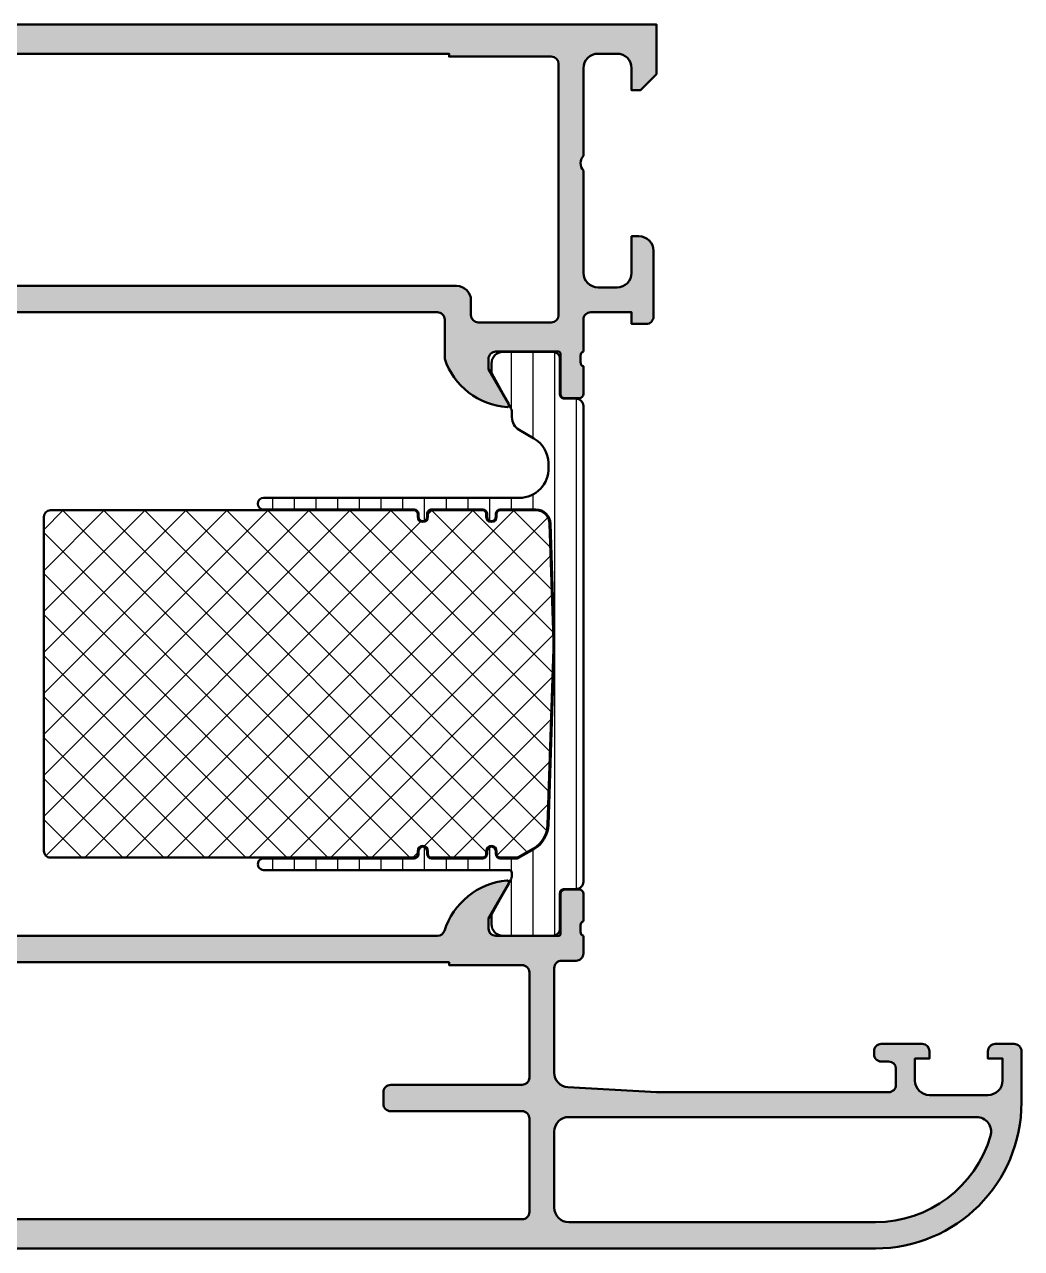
# Model space of a CAD drawing. Extents: x 0 to 133, y 0 to 84.
# Drawn here: x 64.7 to 133, y 0 to 83.8 of the extents above; entities that cross this region are included whole.
import ezdxf

# ---------------------------------------------------------------- set-up
doc = ezdxf.new("R2010")
doc.units = 0
for name, color, linetype, lineweight in [('0S-Alu contour', 7, 'Continuous', 50), ('0S-Alu hatch', 252, 'Continuous', 25), ('0S-Plastic contour', 254, 'Continuous', 50), ('0S-Plastic hatch', 253, 'Continuous', 25), ('0S-PT contour', 91, 'Continuous', 50), ('0S-PT hatch', 103, 'Continuous', 25)]:
    doc.layers.add(name, color=color, linetype=linetype, lineweight=lineweight)

# ---------------------------------------------------------------- blocks, each defined once
blk = doc.blocks.new('398650__D4003C40_AEB7_4455_A941_C6123CB00F98_')
at = {"layer": '0S-Alu hatch'}
h = blk.add_hatch(color=256, dxfattribs=at)
edge = h.paths.add_edge_path()
edge.add_line((5.1e-15, 83.8), (6.2e-14, 80.3999984741213))
edge.add_line((6.2e-14, 80.3999984741213), (1.099975585937675, 79.30000000000003))
edge.add_line((1.099975585937675, 79.30000000000003), (1.699981689453357, 79.30000000000003))
edge.add_line((1.699981689453357, 79.30000000000003), (1.699981689453243, 80.80000381469732))
edge.add_ellipse((2.700020083351727, 80.79996542079878), major_axis=(-1.0000383946355, 0), ratio=1, start_angle=270.00219972388834, end_angle=359.99780027593476, ccw=False)
edge.add_line((2.699981689453187, 81.80000381469726), (4.000000000000204, 81.80000381469726))
edge.add_ellipse((3.999954428526824, 80.79995824322407), major_axis=(-1.000045572511512, 0), ratio=1, start_angle=180.0026109341762, end_angle=269.99738906589505, ccw=False)
edge.add_line((5.000000000000005, 80.80000381469873), (5.000000000000119, 74.8))
edge.add_ellipse((4.474877689036763, 74.29999999999998), major_axis=(-0.7250885749144681, 0), ratio=1, start_angle=136.4038464693296, end_angle=223.5961535306705, ccw=False)
edge.add_line((5.000000000000119, 73.79999999999998), (5.000000000000005, 64.30000000000005))
edge.add_ellipse((3.999972998484542, 64.30002700151547), major_axis=(-1.000027001879994, 0), ratio=1, start_angle=90.00154703109422, end_angle=179.9984529689852, ccw=False)
edge.add_line((3.999999999999834, 63.3), (2.6999816894533, 63.3))
edge.add_ellipse((2.700001512601065, 64.30001982314776), major_axis=(-1.000019823344241, 0), ratio=1, start_angle=0.0011357599706229848, end_angle=89.99886423981098, ccw=False)
edge.add_line((1.6999816894533, 64.30000000000382), (1.699981689453243, 69.29999999999998))
edge.add_line((1.699981689453243, 69.29999999999998), (1.199981689453243, 69.29999999999998))
edge.add_arc((1.200016055021512, 68.29996563443156), 1.000034366158914, 90.00196893435806, 179.9980310656152)
edge.add_line((0.1999816894530737, 68.3000000000003), (0.1999816894531301, 61.39996551583617))
edge.add_ellipse((0.1211452429100785, 61.13244492384305), major_axis=(-0.2788950563274368, 0), ratio=1, start_angle=178.8354106259032, end_angle=253.5801235805062, ccw=False)
edge.add_line((0.3999826894531309, 61.12677651584468), (0.3999826894531304, 60.67318251584469))
edge.add_ellipse((0.1211145938099547, 60.66752185636763), major_axis=(-0.2789255417371571, 0), ratio=1, start_angle=106.42459455535561, end_angle=181.1628700728853, ccw=False)
edge.add_line((0.1999816894531277, 60.39997851584469), (0.1999816894531301, 58.51996751583616))
edge.add_arc((0.4999816894531273, 58.51996751583616), 0.2999999999999971, 180, 270)
edge.add_line((0.4999816894531273, 58.21996751583616), (1.479956008495923, 58.21996751583617))
edge.add_arc((1.479956008495928, 58.51996751583616), 0.2999999999999936, 269.999999999999, 360)
edge.add_line((1.779956008495922, 58.51996751583616), (1.779956008495906, 61.27996551583616))
edge.add_ellipse((1.900237939381916, 61.27968572939455), major_axis=(-0.1202822562896115, 0), ratio=1, start_angle=270.3217552923952, end_angle=359.86672517443674, ccw=False)
edge.add_line((1.899562475159995, 61.39996608908059), (6.199974060058769, 61.39999084472679))
edge.add_ellipse((6.19998949715205, 60.90000628199761), major_axis=(-0.4999845629674861, 0), ratio=1, start_angle=179.9991052558096, end_angle=270.00176901520285, ccw=False)
edge.add_line((6.699974060058571, 60.89999847412263), (6.699974060058712, 60.1999938964842))
edge.add_line((6.699974060058712, 60.1999938964842), (5.311729431152633, 57.79547576904322))
edge.add_arc((5.435575379939105, 57.73756724130198), 0.136715824307135, 154.9399071396926, 284.9282666313289)
edge.add_arc((5.082349791735738, 62.46586819594616), 4.875900108610273, 274.569384502985, 341.2678313541292)
edge.add_ellipse((10.19996787116752, 60.89999703365565), major_axis=(-0.4999938111092652, 0), ratio=1, start_angle=269.99929079655783, end_angle=359.99983493439635, ccw=False)
edge.add_line((10.19997406005848, 61.39999084472662), (10.99997406006037, 61.39999084472662))
edge.add_arc((10.99997406006037, 61.89999084472662), 0.5, 270, 360)
edge.add_line((11.49997406006037, 61.89999084472662), (11.49997406006037, 63.59999542236328))
edge.add_ellipse((11.99997406006037, 63.59999542236328), major_axis=(-0.4999999999999965, 0), ratio=1, start_angle=269.9999999999996, end_angle=360, ccw=False)
edge.add_line((11.99997406006037, 64.09999542236326), (92.9999755493137, 64.09999542236334))
edge.add_ellipse((92.99997554931373, 63.59999542236334), major_axis=(-0.4999999999999929, 0), ratio=1, start_angle=180, end_angle=270.00000000000324, ccw=False)
edge.add_line((93.49997554931372, 63.59999542236333), (93.49997554931372, 60.8999984741216))
edge.add_arc((98.12707820757538, 62.47457053127343), 4.887673902098572, 198.7930956538675, 265.8043505018738)
edge.add_arc((97.76126167060382, 57.73879050912452), 0.1390384168074621, 273.3902478632481, 384.0601169720247)
edge.add_line((97.8882201782205, 57.79547576904342), (96.49997554931461, 60.19999389648443))
edge.add_line((96.49997554931461, 60.19999389648443), (96.49997554931451, 60.89999847412086))
edge.add_ellipse((96.99996011222125, 60.90000628199715), major_axis=(-0.4999845629677113, 0), ratio=1, start_angle=-90.00176901518182, end_angle=0.000894744190475194, ccw=False)
edge.add_line((96.99997554931436, 61.39999084472655), (101.2998333707656, 61.39996609226834))
edge.add_ellipse((101.299155684108, 61.27928998198026), major_axis=(-0.120678013131916, 0), ratio=1, start_angle=180.1332748255578, end_angle=269.6782447076241, ccw=False)
edge.add_line((101.4198333707656, 61.27957068898489), (101.4198333707656, 58.51957268898487))
edge.add_arc((101.7198333707656, 58.51957268898488), 0.2999999999999829, 180, 270.0000000000027)
edge.add_line((101.7198333707656, 58.2195726889849), (102.6998076898084, 58.21957268898489))
edge.add_arc((102.6998076898084, 58.51957268898488), 0.2999999999999971, 270.0000000000027, 360)
edge.add_line((102.9998076898084, 58.51957268898488), (102.9998076898084, 60.3995836889934))
edge.add_ellipse((103.0786747854516, 60.66712702951638), major_axis=(-0.2789255417371992, 0), ratio=1, start_angle=-1.1628700728805939, end_angle=73.5754054446374, ccw=False)
edge.add_line((102.7998066898084, 60.67278768899341), (102.7998066898084, 61.12638168899341))
edge.add_ellipse((103.0786441363515, 61.13205009699179), major_axis=(-0.2788950563274237, 0), ratio=1, start_angle=-73.5801235805115, end_angle=1.1645893740987958, ccw=False)
edge.add_line((102.9998076898084, 61.3995706889849), (102.9999680343561, 63.59999514771072))
edge.add_ellipse((103.4999680343559, 63.59999514771047), major_axis=(-0.4999999999997869, 0), ratio=1, start_angle=269.9999999999984, end_angle=360, ccw=False)
edge.add_line((103.4999680343559, 64.09999514771026), (106.2999557081156, 64.09999514771083))
edge.add_line((106.2999557081156, 64.09999514771083), (106.2999557081155, 63.29999972534743))
edge.add_line((106.2999557081155, 63.29999972534743), (107.2999557081154, 63.30000735474174))
edge.add_arc((107.2999864487359, 63.79997661371056), 0.4999692599138797, 269.9964771677912, 360.0026485613531)
edge.add_line((107.7999557081156, 63.79999972534759), (107.8000167432719, 68.29999972534695))
edge.add_arc((106.7999292727025, 68.29991225477805), 1.000087474394541, 0.0050112559646679, 89.99498874392712)
edge.add_line((106.8000167432713, 69.29999972534738), (106.3000167432718, 69.29999972534715))
edge.add_line((106.3000167432718, 69.29999972534715), (106.3000167432719, 66.79999972534738))
edge.add_ellipse((105.2999293457993, 66.80008712281013), major_axis=(-1.000087401291507, 0), ratio=1, start_angle=90.00501389830248, end_angle=179.9949929319336, ccw=False)
edge.add_line((105.3000168624813, 65.79999972534785), (103.9999680343556, 65.79999972534713))
edge.add_ellipse((104.0000268320843, 66.80005852307539), major_axis=(-1.000058799456728, 0), ratio=1, start_angle=0.0033686637580103707, end_angle=89.99663133637353, ccw=False)
edge.add_line((102.999968034356, 66.79999972534436), (102.9999680343561, 73.79999972534715))
edge.add_ellipse((103.5248073746745, 74.29999972534715), major_axis=(-0.7248836686985655, 0), ratio=1, start_angle=-43.61157673630902, end_angle=43.611576736309075, ccw=False)
edge.add_line((102.9999680343561, 74.79999972534715), (102.9999680343561, 80.80043483925358))
edge.add_ellipse((104.0000228430449, 80.80038766034905), major_axis=(-1.000054809801693, 0), ratio=1, start_angle=270.0031401344176, end_angle=359.997296995918, ccw=False)
edge.add_line((103.9999680343565, 81.80044246864882), (105.3000168624806, 81.80044246864816))
edge.add_ellipse((105.2999304168652, 80.80035614156392), major_axis=(-1.000086330820304, 0), ratio=1, start_angle=180.0053828449331, end_angle=269.99504745863044, ccw=False)
edge.add_line((106.300016743272, 80.80045009804164), (106.3000167432718, 79.29999257279023))
edge.add_line((106.3000167432718, 79.29999257279023), (106.8999923292094, 79.29999257279))
edge.add_line((106.8999923292094, 79.29999257279), (107.9999679199197, 80.39996792030846))
edge.add_line((107.9999679199197, 80.39996792030846), (107.99996791992, 83.8))
edge.add_line((107.99996791992, 83.8), (0, 83.8))
edge = h.paths.add_edge_path()
edge.add_ellipse((7.199993356236573, 81.09998757027724), major_axis=(-0.5000078521477183, 0), ratio=1, start_angle=270.0008997686535, end_angle=359.99910023153274, ccw=False)
edge.add_line((7.199985504150509, 81.59999542236326), (14.19998550415048, 81.59999542236326))
edge.add_line((14.19998550415048, 81.59999542236326), (14.19998550415047, 81.79999542236361))
edge.add_line((14.19998550415047, 81.79999542236361), (93.79998623046677, 81.79999542236357))
edge.add_line((93.79998623046677, 81.79999542236357), (93.79998623046683, 81.59999542236302))
edge.add_line((93.79998623046683, 81.59999542236302), (100.7999862304669, 81.59999542236308))
edge.add_ellipse((100.7999783783807, 81.09998757027707), major_axis=(-0.5000078521476686, 0), ratio=1, start_angle=180.0008997684673, end_angle=269.99910023133594, ccw=False)
edge.add_line((101.2999862304667, 81.09999542236328), (101.2999862304667, 63.89999084473138))
edge.add_ellipse((100.7999815766378, 63.89999549855549), major_axis=(-0.5000046538505819, 0), ratio=1, start_angle=90.00053328454487, end_angle=179.9994667160038, ccw=False)
edge.add_line((100.7999862304667, 63.39999084472656), (95.79997554931364, 63.39999084472656))
edge.add_ellipse((95.79997554931364, 63.89999084472655), major_axis=(-0.5, 0), ratio=1, start_angle=0, end_angle=90, ccw=False)
edge.add_line((95.29997554931364, 63.89999084472655), (95.29997554931361, 64.89999542236332))
edge.add_arc((94.29997554931359, 64.89999542236332), 1.000000000000024, 0, 89.9999999999992)
edge.add_line((94.29997554931361, 65.89999542236335), (10.69997406006038, 65.89999542236329))
edge.add_arc((10.69997406006037, 64.89999542236328), 1.000000000000014, 89.9999999999992, 180)
edge.add_line((9.699974060060361, 64.89999542236329), (9.69997406006036, 63.89999084472671))
edge.add_ellipse((9.19997406006037, 63.89999084472671), major_axis=(-0.4999999999999894, 0), ratio=1, start_angle=89.99999999999898, end_angle=180, ccw=False)
edge.add_line((9.199974060060361, 63.39999084472673), (7.199985504150282, 63.39999084472684))
edge.add_ellipse((7.199990157979078, 63.89999549855547), major_axis=(-0.5000046538502835, 0), ratio=1, start_angle=0.0005332839962761682, end_angle=89.9994667154665, ccw=False)
edge.add_line((6.699985504150452, 63.89999084472655), (6.699985504150509, 81.09999542236164))
at = {"layer": '0S-Alu contour', "color": 7}
for points in [[(106.300016743272, 80.80045009804164), (106.3000167432718, 79.29999257279023), (106.8999923292094, 79.29999257279), (107.9999679199197, 80.39996792030846), (107.99996791992, 83.8), (5.1e-15, 83.8)], [(7.199985504150509, 81.59999542236326), (14.19998550415048, 81.59999542236326), (14.19998550415047, 81.79999542236361), (93.79998623046677, 81.79999542236357), (93.79998623046683, 81.59999542236302), (100.7999862304669, 81.59999542236308)], [(103.9999680343565, 81.80044246864882), (105.3000168624806, 81.80044246864816)], [(101.2999862304667, 81.09999542236328), (101.2999862304667, 63.89999084473138)], [(102.9999680343561, 74.79999972534715), (102.9999680343561, 80.80043483925358)], [(102.999968034356, 66.79999972534436), (102.9999680343561, 73.79999972534715)], [(106.8000167432713, 69.29999972534738), (106.3000167432718, 69.29999972534715), (106.3000167432719, 66.79999972534738)], [(107.7999557081156, 63.79999972534759), (107.8000167432719, 68.29999972534695)], [(94.29997554931361, 65.89999542236335), (10.69997406006039, 65.89999542236329)], [(105.3000168624813, 65.79999972534785), (103.9999680343556, 65.79999972534713)], [(95.29997554931364, 63.89999084472655), (95.29997554931361, 64.89999542236332)], [(11.99997406006037, 64.09999542236326), (92.9999755493137, 64.09999542236334)], [(103.4999680343559, 64.09999514771026), (106.2999557081156, 64.09999514771083), (106.2999557081155, 63.29999972534743), (107.2999557081154, 63.30000735474174)], [(93.49997554931372, 63.59999542236333), (93.49997554931372, 60.8999984741216)], [(100.7999862304667, 63.39999084472656), (95.79997554931364, 63.39999084472656)], [(102.9998076898084, 61.3995706889849), (102.9999680343561, 63.59999514771072)], [(96.99997554931436, 61.39999084472655), (101.2998333707656, 61.39996609226834)], [(101.4198333707656, 61.27957068898489), (101.4198333707656, 58.51957268898487)], [(97.8882201782205, 57.79547576904342), (96.49997554931461, 60.19999389648443), (96.49997554931451, 60.89999847412086)], [(102.7998066898084, 60.67278768899341), (102.7998066898084, 61.12638168899341)], [(102.9998076898084, 58.51957268898488), (102.9998076898084, 60.3995836889934)], [(101.7198333707656, 58.2195726889849), (102.6998076898084, 58.21957268898489)]]:
    blk.add_lwpolyline(points, dxfattribs=at)
at = {"layer": '0S-Alu contour', "color": 7, "extrusion": (0, 0, -1)}
for centre, radius, start, end in [((-100.7999783783807, 81.09998757027707), 0.5000078521476686, 90.00089976866407, 179.9991002315327), ((-104.0000228430449, 80.80038766034905), 1.000054809801693, 0.0027030040819815, 89.9968598655824), ((-105.2999304168652, 80.80035614156392), 1.000086330820304, 90.00495254136955, 179.9946171550669), ((-103.5248073746745, 74.29999972534715), 0.7248836686985655, 316.3884232636909, 43.61157673630913), ((-104.0000268320843, 66.80005852307539), 1.000058799456728, 270.0033686636265, 359.996631336242), ((-105.2999293457993, 66.80008712281013), 1.000087401291507, 180.0050070680665, 269.9949861016975), ((-92.99997554931373, 63.59999542236334), 0.4999999999999929, 89.99999999999675, 180), ((-95.79997554931364, 63.89999084472655), 0.5, 270, 0), ((-100.7999815766378, 63.89999549855549), 0.5000046538505819, 180.0005332839962, 269.9994667154551), ((-103.4999680343559, 63.59999514771047), 0.4999999999997869, 0, 90.0000000000016), ((-96.99996011222125, 60.90000628199715), 0.4999845629677113, 359.9991052558095, 90.0017690151818), ((-101.299155684108, 61.27928998198026), 0.120678013131916, 90.32175529237591, 179.8667251744422), ((-103.0786441363515, 61.13205009699179), 0.2788950563274237, 358.8354106259012, 73.58012358051164), ((-103.0786747854516, 60.66712702951638), 0.2789255417371992, 286.4245945553626, 1.162870072880582)]:
    blk.add_arc(centre, radius, start, end, dxfattribs=at)
at = {"layer": '0S-Alu contour', "color": 7}
for centre, radius, start, end in [((106.7999292727025, 68.29991225477805), 1.000087474394541, 0.0050112559646679, 89.99498874392712), ((94.29997554931359, 64.89999542236332), 1.000000000000024, 0, 89.9999999999992), ((107.2999864487359, 63.79997661371056), 0.4999692599138797, 269.9964771677912, 0.0026485613531484), ((98.12707820757538, 62.47457053127343), 4.887673902098572, 198.7930956538675, 265.8043505018738), ((101.7198333707656, 58.51957268898488), 0.2999999999999829, 180, 270.0000000000027), ((102.6998076898084, 58.51957268898488), 0.2999999999999971, 270.0000000000027, 0), ((97.76126167060382, 57.73879050912452), 0.1390384168074621, 273.3902478632481, 24.06011697202465)]:
    blk.add_arc(centre, radius, start, end, dxfattribs=at)
blk = doc.blocks.new('284257__EA7D9D70_CA17_4DE8_8084_0F103B5DC3F8___A19BCEA7_DAB6_41E1_9A0A_615496E4B19E_')
at = {"layer": '0S-Plastic hatch'}
h = blk.add_hatch(dxfattribs=at)
h.set_pattern_fill('ANSI31', color=256, scale=0.4680000000000001, angle=45, style=0)
h.set_pattern_definition([(90, (0, 0), (-1.4859, 0), [])])
edge = h.paths.add_edge_path()
edge.add_line((102.9999999404007, 57.68997500095348), (102.9999999404007, 25.10994354279358))
edge.add_ellipse((102.4999999404007, 25.10994354279362), major_axis=(-0.5, 0), ratio=1, start_angle=89.99999999998857, end_angle=180, ccw=False)
edge.add_line((102.4999999404006, 24.60994354279363), (101.6896686099369, 24.60994354279364))
edge.add_arc((101.689668609937, 24.30994354279375), 0.2999999999998957, 90.00000000000543, 180.0079246230968)
edge.add_line((101.3896686128066, 24.30990204956436), (101.390000541165, 21.91002842725591))
edge.add_ellipse((100.8900005459475, 21.90995927187362), major_axis=(-0.5000000000000027, 0), ratio=1, start_angle=90.00000000000648, end_angle=180.0079246230509, ccw=False)
edge.add_line((100.8900005459475, 21.40995927187361), (97.49999994040085, 21.40995927187356))
edge.add_ellipse((97.49999994040084, 22.20995927187362), major_axis=(-0.8000000000000611, 0), ratio=1, start_angle=0, end_angle=90.00000000000102, ccw=False)
edge.add_line((96.69999994040079, 22.20995927187361), (96.69999994040079, 22.85995927187387))
edge.add_line((96.69999994040079, 22.85995927187387), (98.0373097939066, 25.27253011110409))
edge.add_arc((97.59999993989292, 25.51493492147368), 0.5000000005077869, 330.9999999999673, 360)
edge.add_line((98.0999999404007, 25.51493492147342), (98.0999999404007, 25.70995927187373))
edge.add_arc((97.8999999404008, 25.70995927187372), 0.1999999999999247, 0, 90.00000000000406)
edge.add_line((97.89999994040078, 25.90995927187365), (81.10047361473316, 25.9099592718736))
edge.add_ellipse((81.10047361473322, 26.3099592718736), major_axis=(-0.3999999999999986, 0), ratio=1, start_angle=-90.00000000000807, end_angle=89.99999999999193, ccw=False)
edge.add_line((81.10047361473327, 26.7099592718736), (91.40047361473323, 26.70995927187367))
edge.add_arc((91.40047361473326, 27.00995927187366), 0.29999999999999, 269.9999999999945, 360)
edge.add_line((91.70047361473326, 27.00995927187369), (91.70047361473324, 27.2099592718737))
edge.add_ellipse((92.00047361473325, 27.20995927187366), major_axis=(-0.3000000000000114, 0), ratio=1, start_angle=180, end_angle=360, ccw=False)
edge.add_line((92.30047361473326, 27.20995927187365), (92.3004736147332, 27.00995927187378))
edge.add_arc((92.60047361473326, 27.00995927187369), 0.300000000000054, 180, 269.999999999981)
edge.add_line((92.60047361473318, 26.70995927187364), (96.10000062496316, 26.70995927187363))
edge.add_arc((96.10000062496319, 27.00995903335347), 0.299999761479846, 269.9999999999973, 360)
edge.add_line((96.40000038644303, 27.00995903335352), (96.40000038644303, 27.20995903335353))
edge.add_ellipse((96.70000038644304, 27.20995903335349), major_axis=(-0.3000000000000114, 0), ratio=1, start_angle=180, end_angle=360, ccw=False)
edge.add_line((97.00000038644303, 27.20995903335348), (97.00000038644296, 27.00995903335361))
edge.add_arc((97.30000014792286, 27.00995903335354), 0.2999997614798814, 180, 269.9999999999838)
edge.add_line((97.30000014792277, 26.70995927187366), (98.46410155560112, 26.70995927187366))
edge.add_arc((98.46410155560105, 26.90995927150504), 0.1999999996313836, 270.0000000000204, 300.0000000000195)
edge.add_line((98.56410155541681, 26.73675419106742), (99.60090403870753, 27.33535225489881))
edge.add_arc((98.60090420413644, 29.06740314906078), 1.999999992277375, 299.9999946553868, 358.2770022894869)
edge.add_line((100.5999999404007, 29.00726824771787), (100.9946193703647, 41.03196163440185))
edge.add_arc((90.99999994039665, 41.35995927187323), 10.00000000000415, 358.1203748410089, 361.879625159001)
edge.add_line((100.9946193703647, 41.68795690934635), (100.7368450190467, 49.62275903562082))
edge.add_arc((99.73738307605021, 49.58995927187364), 1.000000000000097, 1.879625158993783, 89.99999999999756)
edge.add_line((99.73738307605024, 50.58995927187374), (97.2999999404007, 50.58995927187365))
edge.add_arc((97.2999999404007, 50.28995927187368), 0.2999999999999688, 90.00000000000273, 180)
edge.add_line((96.99999994040076, 50.28995927187368), (96.99999994040076, 50.08995927187365))
edge.add_ellipse((96.69999994040074, 50.08995927187363), major_axis=(-0.2999999999999829, 0), ratio=1, start_angle=0, end_angle=180, ccw=False)
edge.add_line((96.39999994040078, 50.08995927187363), (96.39999994040078, 50.28995927187359))
edge.add_arc((96.0999999404008, 50.28995927187364), 0.29999999999999, 0, 89.99999999999459)
edge.add_line((96.09999994040082, 50.58995927187363), (92.60047361473322, 50.58995927187365))
edge.add_arc((92.6004736147332, 50.28995927187366), 0.2999999999999901, 89.99999999999729, 180)
edge.add_line((92.3004736147332, 50.28995927187366), (92.3004736147332, 50.08995927187367))
edge.add_ellipse((92.00047361473322, 50.08995927187365), major_axis=(-0.2999999999999829, 0), ratio=1, start_angle=0, end_angle=180, ccw=False)
edge.add_line((91.70047361473324, 50.08995927187365), (91.70047361473324, 50.28995927187361))
edge.add_arc((91.40047361473324, 50.28995927187366), 0.2999999999999971, 0, 89.99999999999186)
edge.add_line((91.40047361473329, 50.58995927187367), (81.10047361473322, 50.58995927187367))
edge.add_ellipse((81.10047361473318, 50.98995927187366), major_axis=(-0.3999999999999915, 0), ratio=1, start_angle=-89.99999999999591, end_angle=90.00000000000409, ccw=False)
edge.add_line((81.10047361473316, 51.38995927187365), (98.61213852810106, 51.38995927187353))
edge.add_arc((98.61213852810106, 53.38995927187359), 2.000000000000059, 270, 361.8796251589957)
edge.add_line((100.6110624140939, 53.45555879936801), (100.5999999404007, 53.7926502960293))
edge.add_arc((98.60090419641728, 53.73251539445428), 2.000000000000047, 1.722997710510562, 60.00000534461142)
edge.add_line((99.60090403484973, 55.46456629530426), (98.60000002118447, 56.04243836837013))
edge.add_ellipse((99.0999999404007, 56.90846381879501), major_axis=(-0.9999999999999271, 0), ratio=1, start_angle=0, end_angle=60.00000534460918, ccw=False)
edge.add_line((98.09999994040076, 56.90846381879502), (98.0999999404007, 57.28498362237364))
edge.add_arc((97.59999994027879, 57.2849836223738), 0.5000000001219143, 0, 28.99999999998022)
edge.add_line((98.0373097939552, 57.52738843255592), (96.69999994040074, 59.93995927187369))
edge.add_line((96.69999994040074, 59.93995927187369), (96.69999994040074, 60.58995927187367))
edge.add_ellipse((97.49999994040074, 60.58995927187353), major_axis=(-0.7999999999999972, 0), ratio=1, start_angle=269.9999999999949, end_angle=360, ccw=False)
edge.add_line((97.49999994040081, 61.38995927187353), (100.8900005507298, 61.38995927187359))
edge.add_ellipse((100.8900005507299, 60.88995927187358), major_axis=(-0.5000000000000142, 0), ratio=1, start_angle=179.9920752627074, end_angle=270.00000000000165, ccw=False)
edge.add_line((101.3900005459473, 60.88989011549497), (101.3896686128065, 58.49001649478059))
edge.add_arc((101.6896686099369, 58.48997500095342), 0.2999999999999299, 179.9920752627072, 270.0000000000135)
edge.add_line((101.6896686099369, 58.18997500095349), (102.4999999404008, 58.18997500095348))
edge.add_ellipse((102.4999999404007, 57.68997500095352), major_axis=(-0.4999999999999645, 0), ratio=1, start_angle=180, end_angle=269.99999999999676, ccw=False)
at = {"layer": '0S-Plastic contour', "color": 7}
for points in [[(97.49999994040081, 61.38995927187353), (100.8900005507298, 61.38995927187359)], [(98.0373097939552, 57.52738843255592), (96.69999994040074, 59.93995927187369), (96.69999994040074, 60.58995927187367)], [(101.3900005459473, 60.88989011549497), (101.3896686128065, 58.49001649478059)], [(101.6896686099369, 58.18997500095349), (102.4999999404008, 58.18997500095348)], [(98.09999994040076, 56.90846381879502), (98.0999999404007, 57.28498362237364)], [(102.9999999404007, 57.68997500095348), (102.9999999404007, 25.10994354279358)], [(99.60090403484973, 55.46456629530426), (98.60000002118447, 56.04243836837013)], [(100.6110624140939, 53.45555879936801), (100.5999999404007, 53.7926502960293)], [(81.10047361473316, 51.38995927187365), (98.61213852810106, 51.38995927187353)], [(91.40047361473329, 50.58995927187367), (81.10047361473322, 50.58995927187367)], [(91.70047361473324, 50.08995927187365), (91.70047361473324, 50.28995927187361)], [(92.3004736147332, 50.28995927187366), (92.3004736147332, 50.08995927187367)], [(96.09999994040082, 50.58995927187363), (92.60047361473322, 50.58995927187365)], [(96.39999994040078, 50.08995927187363), (96.39999994040078, 50.28995927187359)], [(96.99999994040076, 50.28995927187368), (96.99999994040076, 50.08995927187365)], [(99.73738307605024, 50.58995927187374), (97.2999999404007, 50.58995927187365)], [(100.9946193703647, 41.68795690934635), (100.7368450190467, 49.62275903562082)], [(100.5999999404007, 29.00726824771787), (100.9946193703647, 41.03196163440185)], [(91.70047361473326, 27.00995927187369), (91.70047361473324, 27.2099592718737)], [(92.30047361473326, 27.20995927187365), (92.3004736147332, 27.00995927187378)], [(96.40000038644303, 27.00995903335352), (96.40000038644303, 27.20995903335353)], [(97.00000038644303, 27.20995903335348), (97.00000038644296, 27.00995903335361)], [(98.56410155541681, 26.73675419106742), (99.60090403870753, 27.33535225489881)], [(81.10047361473327, 26.7099592718736), (91.40047361473323, 26.70995927187367)], [(92.60047361473318, 26.70995927187364), (96.10000062496316, 26.70995927187363)], [(97.30000014792277, 26.70995927187366), (98.46410155560112, 26.70995927187366)], [(97.89999994040078, 25.90995927187365), (81.10047361473316, 25.9099592718736)], [(96.69999994040079, 22.20995927187361), (96.69999994040079, 22.85995927187387), (98.0373097939066, 25.27253011110409)], [(98.0999999404007, 25.51493492147342), (98.0999999404007, 25.70995927187373)], [(101.3896686128066, 24.30990204956436), (101.390000541165, 21.91002842725591)], [(102.4999999404006, 24.60994354279363), (101.6896686099369, 24.60994354279364)], [(100.8900005459475, 21.40995927187361), (97.49999994040085, 21.40995927187356)]]:
    blk.add_lwpolyline(points, dxfattribs=at)
at = {"layer": '0S-Plastic contour', "color": 7, "extrusion": (0, 0, -1)}
for centre, radius, start, end in [((-97.49999994040074, 60.58995927187353), 0.7999999999999972, 0, 90.00000000000509), ((-100.8900005507299, 60.88995927187358), 0.5000000000000142, 89.99999999999837, 180.0079247372927), ((-102.4999999404007, 57.68997500095352), 0.4999999999999645, 90.00000000000325, 180), ((-99.0999999404007, 56.90846381879501), 0.9999999999999271, 299.9999946553908, 0), ((-81.10047361473318, 50.98995927187366), 0.3999999999999915, 269.9999999999959, 89.99999999999594), ((-92.00047361473322, 50.08995927187365), 0.2999999999999829, 180, 0), ((-96.69999994040074, 50.08995927187363), 0.2999999999999829, 180, 0), ((-92.00047361473325, 27.20995927187366), 0.3000000000000114, 0, 180), ((-96.70000038644304, 27.20995903335349), 0.3000000000000114, 0, 180), ((-81.10047361473322, 26.3099592718736), 0.3999999999999986, 270.0000000000081, 90.00000000000813), ((-102.4999999404007, 25.10994354279362), 0.5, 180, 270.0000000000114), ((-97.49999994040084, 22.20995927187362), 0.8000000000000611, 269.999999999999, 0), ((-100.8900005459475, 21.90995927187362), 0.5000000000000027, 179.9920753769491, 269.9999999999935)]:
    blk.add_arc(centre, radius, start, end, dxfattribs=at)
at = {"layer": '0S-Plastic contour', "color": 7}
for centre, radius, start, end in [((101.6896686099369, 58.48997500095342), 0.2999999999999299, 179.9920752627072, 270.0000000000135), ((97.59999994027879, 57.2849836223738), 0.5000000001219143, 0, 28.99999999998022), ((98.60090419641728, 53.73251539445428), 2.000000000000047, 1.722997710510562, 60.00000534461142), ((98.61213852810106, 53.38995927187359), 2.000000000000059, 270, 1.879625158995722), ((91.40047361473324, 50.28995927187366), 0.2999999999999971, 0, 89.99999999999186), ((92.6004736147332, 50.28995927187366), 0.2999999999999901, 89.99999999999729, 180), ((96.0999999404008, 50.28995927187364), 0.29999999999999, 0, 89.99999999999459), ((97.2999999404007, 50.28995927187368), 0.2999999999999688, 90.00000000000273, 180), ((99.73738307605021, 49.58995927187364), 1.000000000000097, 1.879625158993783, 89.99999999999756), ((90.99999994039665, 41.35995927187323), 10.00000000000415, 358.1203748410089, 1.879625159000959), ((98.60090420413644, 29.06740314906078), 1.999999992277375, 299.9999946553868, 358.2770022894869), ((91.40047361473326, 27.00995927187366), 0.29999999999999, 269.9999999999945, 0), ((92.60047361473326, 27.00995927187369), 0.300000000000054, 180, 269.999999999981), ((96.10000062496319, 27.00995903335347), 0.299999761479846, 269.9999999999973, 0), ((97.30000014792286, 27.00995903335354), 0.2999997614798814, 180, 269.9999999999838), ((98.46410155560105, 26.90995927150504), 0.1999999996313836, 270.0000000000204, 300.0000000000195), ((97.8999999404008, 25.70995927187372), 0.1999999999999247, 0, 90.00000000000406), ((97.59999993989292, 25.51493492147368), 0.5000000005077869, 330.9999999999673, 0), ((101.689668609937, 24.30994354279375), 0.2999999999998957, 90.00000000000543, 180.0079246230968)]:
    blk.add_arc(centre, radius, start, end, dxfattribs=at)
blk = doc.blocks.new('371750__D9578C43_A034_418E_9616_F5F1C060CD26_')
at = {"layer": '0S-PT hatch'}
h = blk.add_hatch(dxfattribs=at)
h.set_pattern_fill('ANSI37', color=256, scale=0.625, angle=90, style=0)
h.set_pattern_definition([(135, (0, 0), (-1.403165018917055, -1.403165018917055), []), (225, (0, 0), (1.403165018917055, -1.403165018917055), [])])
edge = h.paths.add_edge_path()
edge.add_arc((66.50000042220626, 50.08995927187367), 0.4500000000000029, 90, 180)
edge.add_line((66.05000042220625, 50.08995927187367), (66.05000042220622, 27.2099592718736))
edge.add_arc((66.50000042220621, 27.2099592718736), 0.4500000000000029, 180, 270.0000000000018)
edge.add_line((66.50000042220624, 26.7599592718736), (91.40047361473326, 26.7599592718736))
edge.add_arc((91.40047361473324, 27.0099592718736), 0.25, 270.0000000000033, 360)
edge.add_line((91.65047361473324, 27.00995927187369), (91.65047361473324, 27.2099592718737))
edge.add_ellipse((92.00047361473325, 27.20995927187367), major_axis=(-0.3500000000000085, 0), ratio=1, start_angle=180, end_angle=360, ccw=False)
edge.add_line((92.35047361473325, 27.20995927187364), (92.35047361473318, 27.00995927187376))
edge.add_arc((92.60047361473325, 27.00995927187365), 0.2500000000000533, 180, 270.0000000000033)
edge.add_line((92.60047361473326, 26.7599592718736), (96.10000062496319, 26.7599592718736))
edge.add_arc((96.10000062496319, 27.00995903335345), 0.2499997614798417, 270, 360)
edge.add_line((96.35000038644301, 27.00995903335352), (96.35000038644301, 27.20995903335353))
edge.add_ellipse((96.70000038644304, 27.2099590333535), major_axis=(-0.3500000000000085, 0), ratio=1, start_angle=180, end_angle=360, ccw=False)
edge.add_line((97.05000038644303, 27.20995903335347), (97.05000038644297, 27.00995903335359))
edge.add_arc((97.30000014792286, 27.00995903335348), 0.2499997614798808, 180, 270)
edge.add_line((97.30000014792286, 26.7599592718736), (98.46410155560102, 26.7599592718736))
edge.add_arc((98.46410155326816, 26.90995928021105), 0.1500000083374503, 270.0000008910845, 300.0000008911128)
edge.add_line((98.53910155945727, 26.78005546358941), (99.57590404274671, 27.37865352742006))
edge.add_arc((98.60090420413644, 29.06740314906079), 1.949999992277378, 299.9999946553867, 357.9617520567202)
edge.add_line((100.5496704452551, 28.99804821154516), (100.9446462732149, 41.03360162258922))
edge.add_arc((91.00025442470542, 41.3599592298173), 9.949745651246484, 358.1203270165722, 361.8417027230555)
edge.add_line((100.944860368678, 41.67972655710871), (100.6868719218969, 49.62111904743345))
edge.add_arc((99.73738307605024, 49.58995927187356), 0.9500000000001023, 1.879625158997856, 90.00000000000172)
edge.add_line((99.73738307605021, 50.53995927187367), (97.2999999404007, 50.53995927187369))
edge.add_arc((97.29999994040072, 50.2899592718737), 0.2499999999999858, 90.00000000000325, 180)
edge.add_line((97.04999994040074, 50.2899592718737), (97.04999994040074, 50.08995927187365))
edge.add_ellipse((96.69999994040074, 50.08995927187364), major_axis=(-0.3499999999999801, 0), ratio=1, start_angle=0, end_angle=180, ccw=False)
edge.add_line((96.34999994040079, 50.08995927187364), (96.34999994040079, 50.28995927187361))
edge.add_arc((96.09999994040078, 50.28995927187367), 0.2499999999999929, 0, 89.99999999999675)
edge.add_line((96.0999999404008, 50.53995927187367), (92.6004736147332, 50.53995927187365))
edge.add_arc((92.60047361473318, 50.28995927187367), 0.2499999999999858, 89.99999999999675, 180)
edge.add_line((92.3504736147332, 50.28995927187367), (92.3504736147332, 50.08995927187367))
edge.add_ellipse((92.00047361473322, 50.08995927187366), major_axis=(-0.3499999999999801, 0), ratio=1, start_angle=0, end_angle=180, ccw=False)
edge.add_line((91.65047361473324, 50.08995927187366), (91.65047361473324, 50.28995927187362))
edge.add_arc((91.40047361473326, 50.28995927187366), 0.25, 0, 90.00000000000325)
edge.add_line((91.40047361473324, 50.53995927187367), (66.50000042220626, 50.53995927187367))
at = {"layer": '0S-PT contour', "color": 7}
for points in [[(91.40047361473324, 50.53995927187367), (66.50000042220626, 50.53995927187367)], [(91.65047361473324, 50.08995927187366), (91.65047361473324, 50.28995927187362)], [(92.3504736147332, 50.28995927187367), (92.3504736147332, 50.08995927187367)], [(96.0999999404008, 50.53995927187367), (92.6004736147332, 50.53995927187365)], [(96.34999994040079, 50.08995927187364), (96.34999994040079, 50.28995927187361)], [(97.04999994040074, 50.2899592718737), (97.04999994040074, 50.08995927187365)], [(99.73738307605021, 50.53995927187367), (97.2999999404007, 50.53995927187369)], [(66.05000042220625, 50.08995927187367), (66.05000042220622, 27.2099592718736)], [(100.944860368678, 41.67972655710871), (100.6868719218969, 49.62111904743345)], [(100.5496704452551, 28.99804821154516), (100.9446462732149, 41.03360162258922)], [(91.65047361473324, 27.00995927187369), (91.65047361473324, 27.2099592718737)], [(92.35047361473325, 27.20995927187364), (92.35047361473318, 27.00995927187376)], [(96.35000038644301, 27.00995903335352), (96.35000038644301, 27.20995903335353)], [(97.05000038644303, 27.20995903335347), (97.05000038644297, 27.00995903335359)], [(98.53910155945727, 26.78005546358941), (99.57590404274671, 27.37865352742006)], [(66.50000042220624, 26.7599592718736), (91.40047361473326, 26.7599592718736)], [(92.60047361473326, 26.7599592718736), (96.10000062496319, 26.7599592718736)], [(97.30000014792286, 26.7599592718736), (98.46410155560102, 26.7599592718736)]]:
    blk.add_lwpolyline(points, dxfattribs=at)
for centre, radius, start, end in [((66.50000042220626, 50.08995927187367), 0.4500000000000029, 90, 180), ((91.40047361473326, 50.28995927187366), 0.25, 0, 90.00000000000325), ((92.60047361473318, 50.28995927187367), 0.2499999999999858, 89.99999999999675, 180), ((96.09999994040078, 50.28995927187367), 0.2499999999999929, 0, 89.99999999999675), ((97.29999994040072, 50.2899592718737), 0.2499999999999858, 90.00000000000325, 180), ((99.73738307605024, 49.58995927187356), 0.9500000000001023, 1.879625158997856, 90.00000000000172), ((91.00025442470542, 41.3599592298173), 9.949745651246484, 358.1203270165722, 1.841702723055451), ((98.60090420413644, 29.06740314906079), 1.949999992277378, 299.9999946553867, 357.9617520567202), ((66.50000042220621, 27.2099592718736), 0.4500000000000029, 180, 270.0000000000018), ((91.40047361473324, 27.0099592718736), 0.25, 270.0000000000033, 0), ((92.60047361473325, 27.00995927187365), 0.2500000000000533, 180, 270.0000000000033), ((96.10000062496319, 27.00995903335345), 0.2499997614798417, 270, 0), ((97.30000014792286, 27.00995903335348), 0.2499997614798808, 180, 270), ((98.46410155326816, 26.90995928021105), 0.1500000083374503, 270.0000008910845, 300.0000008911128)]:
    blk.add_arc(centre, radius, start, end, dxfattribs=at)
at = {"layer": '0S-PT contour', "color": 7, "extrusion": (0, 0, -1)}
for centre, radius, start, end in [((-92.00047361473322, 50.08995927187366), 0.3499999999999801, 180, 0), ((-96.69999994040074, 50.08995927187364), 0.3499999999999801, 180, 0), ((-92.00047361473325, 27.20995927187367), 0.3500000000000085, 0, 180), ((-96.70000038644304, 27.2099590333535), 0.3500000000000085, 0, 180)]:
    blk.add_arc(centre, radius, start, end, dxfattribs=at)
blk = doc.blocks.new('375600__EECEAD18_9E8E_40D2_BCD9_3ADB9781F622_')
at = {"layer": '0S-Alu hatch'}
h = blk.add_hatch(color=256, dxfattribs=at)
edge = h.paths.add_edge_path()
edge.add_line((0.7000507234673706, 19.49990081787084), (6.499844314765141, 19.49990081787106))
edge.add_ellipse((6.499847954122122, 18.99990445722796), major_axis=(-0.499996360656351, 0), ratio=1, start_angle=179.9995829580094, end_angle=270.0004170426258, ccw=False)
edge.add_line((6.999844314765226, 18.9999008178718), (6.99984431476534, 11.79990386962905))
edge.add_ellipse((5.999844314765303, 11.79990386962914), major_axis=(-1.000000000000037, 0), ratio=1, start_angle=90.00000000250827, end_angle=180, ccw=False)
edge.add_line((5.999844314809081, 10.7999038696291), (2.699856521840331, 10.79990386948398))
edge.add_ellipse((2.699856521796498, 11.79990386948392), major_axis=(-0.9999999999999342, 0), ratio=1, start_angle=0, end_angle=90.0000000025114, ccw=False)
edge.add_line((1.699856521796561, 11.79990386948392), (1.699856521796704, 13.49990081787061))
edge.add_line((1.699856521796704, 13.49990081787061), (1.099850418280794, 13.49990081787112))
edge.add_line((1.099850418280794, 13.49990081787112), (-0.0002198060367959, 12.39983821958034))
edge.add_line((-0.0002198060367959, 12.39983821958034), (0, 0.4999999999998011))
edge.add_arc((0.4997589686389289, 0.4997589686389005), 0.499759026763062, 179.9723665216412, 270.0276334783317)
edge.add_line((0.4999999999996873, -2.85e-14), (122.9998290597889, 4.1107602726e-06))
edge.add_arc((122.9998290597889, 10.00000411076004), 9.999999999999773, 270, 360)
edge.add_line((132.9998290597887, 10.00000411076004), (132.9998443185779, 13.5000000000002))
edge.add_arc((132.4998479579345, 13.50000363935667), 0.4999963606565535, 359.9995829571354, 450.0004170425959)
edge.add_line((132.4998443185778, 13.99999999999998), (131.1998260080311, 13.99999999999997))
edge.add_arc((131.1998325352366, 13.50000873154964), 0.4999912684929316, 90.00074797571949, 180.0010005793681)
edge.add_line((130.6998412668199, 13.5000000000002), (130.6998412668201, 12.99999999999997))
edge.add_line((130.6998412668201, 12.99999999999997), (131.69984126682, 13.0000000000002))
edge.add_line((131.69984126682, 13.0000000000002), (131.6998412668202, 11.49999923706006))
edge.add_ellipse((130.6998352202484, 11.50000528363208), major_axis=(-1.000006046590078, 0), ratio=1, start_angle=90.00034644094, end_angle=179.9996535603676, ccw=False)
edge.add_line((130.69984126682, 10.49999923706028), (126.6998260080308, 10.49999923706069))
edge.add_ellipse((126.6998275069376, 11.49998547727155), major_axis=(-0.9999862402119877, 0), ratio=1, start_angle=-0.0007883886572130905, end_angle=89.99991411778569, ccw=False)
edge.add_line((125.6998412668202, 11.49999923706029), (125.6998412668201, 12.99999999999997))
edge.add_line((125.6998412668201, 12.99999999999997), (126.6998412668201, 12.99999999999997))
edge.add_line((126.6998412668201, 12.99999999999997), (126.6998412668201, 13.49999999999974))
edge.add_arc((126.1998264106896, 13.49998514386951), 0.5000148563511609, 0.0017023368733013, 89.99829766346576)
edge.add_line((126.1998412668197, 13.99999999999997), (123.3998229562732, 13.99999999999997))
edge.add_arc((123.3998294834791, 13.50000873154951), 0.4999912684930613, 90.00074797575692, 180.0010005793681)
edge.add_line((122.8998382150623, 13.49999999999974), (122.8998382150624, 13.3000030517571))
edge.add_arc((123.3998202298183, 13.29998506651379), 0.4999820150794808, 179.9979389686669, 270.0020610312458)
edge.add_line((123.399838215062, 12.80000305175779), (123.8998382150622, 12.80000305175778))
edge.add_ellipse((123.8998354741946, 12.30000031089002), major_axis=(-0.500002740875278, 0), ratio=1, start_angle=180.0003140784808, end_angle=269.9996859214335, ccw=False)
edge.add_line((124.3998382150623, 12.30000305175778), (124.3998382150624, 11.19999835491191))
edge.add_ellipse((123.8998382150625, 11.19999835491197), major_axis=(-0.4999999999998864, 0), ratio=1, start_angle=89.99999999999352, end_angle=180, ccw=False)
edge.add_line((123.8998382150625, 10.69999835491208), (107.9998290597826, 10.69999835491168))
edge.add_line((107.9998290597826, 10.69999835491168), (101.9427945190192, 11.04611466928665))
edge.add_ellipse((101.9998443185778, 12.04448600319507), major_axis=(-0.9999999999998742, 0), ratio=1, start_angle=0, end_angle=86.72951155916257, ccw=False)
edge.add_line((100.9998443185779, 12.04448600319505), (100.999844318578, 19.19999847412103))
edge.add_ellipse((101.4998443185781, 19.19999847412113), major_axis=(-0.500000000000071, 0), ratio=1, start_angle=269.99999999999187, end_angle=360, ccw=False)
edge.add_line((101.4998443185782, 19.6999984741212), (102.5000468164984, 19.69999847412075))
edge.add_arc((102.5000468164989, 20.1999984741208), 0.5000000000000498, 269.9999999999479, 360.0022381144864)
edge.add_line((103.0000468161174, 20.20001800535371), (102.9999999434521, 21.3999592677056))
edge.add_ellipse((103.0787758204455, 21.66727432529843), major_axis=(-0.2786807829972237, 0), ratio=1, start_angle=-1.1645893740972042, end_angle=73.5801235805107, ccw=False)
edge.add_line((102.8001526029715, 21.67293837829433), (102.8001526029715, 22.12653237829433))
edge.add_ellipse((103.0790206986146, 22.1321930377714), major_axis=(-0.2789255417371438, 0), ratio=1, start_angle=-73.57540544464632, end_angle=1.162870072890314, ccw=False)
edge.add_line((103.0001536029715, 22.39973637829434), (103.0001536029715, 24.27974737830285))
edge.add_arc((102.7001536029715, 24.27974737830285), 0.2999999999999971, 0, 90)
edge.add_line((102.7001536029715, 24.57974737830285), (101.7201792839287, 24.57974737830285))
edge.add_arc((101.7201792839287, 24.27974737830283), 0.3000000000000149, 90, 180)
edge.add_line((101.4201792839287, 24.27974737830283), (101.4201792839287, 21.51974937830284))
edge.add_ellipse((101.2997800745497, 21.51990451280803), major_axis=(-0.1203993093244027, 0), ratio=1, start_angle=95.19421834503407, end_angle=179.9261743699891, ccw=False)
edge.add_line((101.3106800751905, 21.39999961853), (96.9999999418761, 21.39999961853002))
edge.add_ellipse((96.99999994187614, 21.89999961853023), major_axis=(-0.5000000000002096, 0), ratio=1, start_angle=0, end_angle=89.99999999999511, ccw=False)
edge.add_line((96.49999994187593, 21.89999961853021), (96.49999994187593, 22.59999961853035))
edge.add_line((96.49999994187593, 22.59999961853035), (97.8814953994984, 24.99281994155783))
edge.add_arc((97.76188015722764, 25.06187983388196), 0.1381197846483685, 330.0000000000258, 455.622577550828)
edge.add_arc((98.2382231830487, 20.22339075668166), 5.000000000000757, 95.62257755078161, 162.2515836439209)
edge.add_ellipse((92.99999994187485, 21.8999996185292), major_axis=(-0.4999999999991804, 0), ratio=1, start_angle=90.00000000011562, end_angle=162.2515836440493, ccw=False)
edge.add_line((92.99999994187587, 21.39999961853002), (10.19999994187583, 21.3999999418759))
edge.add_ellipse((10.19999994187579, 21.89999994188235), major_axis=(-0.5000000000064518, 0), ratio=1, start_angle=17.748416356072994, end_angle=90.00000000000432, ccw=False)
edge.add_arc((4.961776700702502, 20.22339108003528), 4.999999999992835, 17.74841635606359, 84.37742244920192)
edge.add_arc((5.438119726524276, 25.06188015722747), 0.1381197846484489, 84.37742244920454, 209.9999999999958)
edge.add_line((5.318504484253478, 24.99282026490326), (6.699999941875944, 22.59999994187578))
edge.add_line((6.699999941875944, 22.59999994187578), (6.699999941875972, 21.89999994187608))
edge.add_ellipse((6.199999941875971, 21.89999994187608), major_axis=(-0.5000000000000009, 0), ratio=1, start_angle=90.00000000000011, end_angle=180, ccw=False)
edge.add_line((6.199999941875972, 21.39999994187608), (1.889319808369858, 21.39999994187606))
edge.add_ellipse((1.900219193150134, 21.51990427323655), major_axis=(-0.1203986929646383, 0), ratio=1, start_angle=0.07371199968457631, end_angle=84.80604927741848, ccw=False)
edge.add_line((1.779820599823001, 21.51974937830284), (1.779820599823004, 24.27974737830283))
edge.add_arc((1.479820599822991, 24.27974737830283), 0.3000000000000131, 0, 89.9999999999992)
edge.add_line((1.479820599822995, 24.57974737830285), (0.4998462807802135, 24.57974737830285))
edge.add_arc((0.4998462807802115, 24.27974737830285), 0.2999999999999971, 89.99999999999962, 180)
edge.add_line((0.1998462807802143, 24.27974737830285), (0.199846280780214, 22.39973637829434))
edge.add_ellipse((0.1209791851370443, 22.13219303777139), major_axis=(-0.2789255417371514, 0), ratio=1, start_angle=178.837129927112, end_angle=253.575405444645, ccw=False)
edge.add_line((0.3998472807802128, 22.12653237829433), (0.3998472807802142, 21.67293837829433))
edge.add_ellipse((0.1212240675603029, 21.66727432538491), major_axis=(-0.2786807787421819, 0), ratio=1, start_angle=106.41987641949271, end_angle=181.1645893740982, ccw=False)
edge.add_line((0.1999999433509739, 21.39995927187358), (0.2000507237963234, 19.99988268298963))
edge.add_arc((0.7000507234674243, 19.99990081787081), 0.4999999999999748, 180.0020781043473, 269.9999999999938)
edge = h.paths.add_edge_path()
edge.add_line((8.699844600867578, 11.69999313354475), (8.699844600867664, 18.89999771118138))
edge.add_ellipse((9.199844600867605, 18.89999771118141), major_axis=(-0.4999999999999432, 0), ratio=1, start_angle=270.0000000000098, end_angle=360, ccw=False)
edge.add_line((9.199844600867522, 19.39999771118135), (14.19984612674662, 19.39999771118161))
edge.add_line((14.19984612674662, 19.39999771118161), (14.19984612674662, 19.59999465942354))
edge.add_line((14.19984612674662, 19.59999465942354), (93.79980769748428, 19.59999465942377))
edge.add_line((93.79980769748428, 19.59999465942377), (93.79980769748437, 19.39999771118161))
edge.add_line((93.79980769748437, 19.39999771118161), (98.79980922336286, 19.39999771118164))
edge.add_ellipse((98.79980922336308, 18.89999771118151), major_axis=(-0.5000000000001279, 0), ratio=1, start_angle=180, end_angle=270.0000000000277, ccw=False)
edge.add_line((99.29980922336321, 18.89999771118184), (99.2998092233631, 11.69999313354489))
edge.add_ellipse((98.79980922336317, 11.69999313354482), major_axis=(-0.499999999999929, 0), ratio=1, start_angle=90.00000000001143, end_angle=180, ccw=False)
edge.add_line((98.79980922336327, 11.19999313354489), (89.79980922336324, 11.19999313354509))
edge.add_arc((89.79980922336304, 10.69999313354523), 0.4999999999998579, 89.9999999999772, 180)
edge.add_line((89.29980922336318, 10.69999313354535), (89.29980922336307, 9.899987792968673))
edge.add_arc((89.79980922336301, 9.899987792968673), 0.4999999999999574, 180, 270.0000000000212)
edge.add_line((89.79980922336323, 9.399987792968714), (98.7998092233631, 9.399987792968261))
edge.add_ellipse((98.79980922336323, 8.899987792968389), major_axis=(-0.4999999999998721, 0), ratio=1, start_angle=180, end_angle=270.00000000001467, ccw=False)
edge.add_line((99.2998092233631, 8.89998779296846), (99.29980922336306, 2.500000000000198))
edge.add_ellipse((98.80012914460293, 2.499702966851323), major_axis=(-0.4996801670452724, 0), ratio=1, start_angle=89.96594071989051, end_angle=180.0340592801817, ccw=False)
edge.add_line((98.79983211145466, 2.000022888091223), (2.500091552734062, 2.000022888183337))
edge.add_ellipse((2.499794505988056, 2.499725841437133), major_axis=(-0.4997030415430089, 0), ratio=1, start_angle=-0.03405928016030657, end_angle=90.03405928011568, ccw=False)
edge.add_line((2.000091552734261, 2.500022888183565), (2.000091552734375, 8.499903869556526))
edge.add_ellipse((2.500091552734382, 8.499903869556526), major_axis=(-0.5000000000000071, 0), ratio=1, start_angle=269.9999999999943, end_angle=360, ccw=False)
edge.add_line((2.500091552734431, 8.999903869556533), (8.499844600867789, 8.999903869556533))
edge.add_arc((8.499802639161693, 9.19994583126256), 0.2000419661070659, 270.0120186215166, 360.012018621525)
edge.add_ellipse((8.899844600867738, 9.199987792968727), major_axis=(-0.200000000000017, 0), ratio=1, start_angle=270.00000000000813, end_angle=360, ccw=False)
edge.add_line((8.89984460086771, 9.399987792968744), (18.19984460086758, 9.399987792968687))
edge.add_arc((18.1998446008677, 9.899987792968595), 0.4999999999999077, 269.9999999999861, 360)
edge.add_line((18.69984460086761, 9.899987792968489), (18.69984460086769, 10.69999313354492))
edge.add_arc((18.19984460086785, 10.69999313354506), 0.4999999999998366, 0, 89.9999999999992)
edge.add_line((18.19984460086786, 11.19999313354489), (9.199844600867124, 11.19999313354489))
edge.add_ellipse((9.19984460086733, 11.69999313354464), major_axis=(-0.4999999999997513, 0), ratio=1, start_angle=0, end_angle=89.99999999997641, ccw=False)
edge = h.paths.add_edge_path()
edge.add_ellipse((101.9998900949451, 7.999999923704173), major_axis=(-1.00000000000012, 0), ratio=1, start_angle=270.0000000000065, end_angle=360, ccw=False)
edge.add_line((101.9998900949449, 8.999999923704294), (129.9164746300726, 9.000000549319793))
edge.add_ellipse((129.9164746300726, 8.000000549318505), major_axis=(-1.000000000001287, 0), ratio=1, start_angle=163.8723506797435, end_angle=269.9999999999984, ccw=False)
edge.add_ellipse((122.999833330441, 10.00000282818184), major_axis=(-8.199995554390718, 0), ratio=1, start_angle=90.00000000000028, end_angle=163.8723506797454, ccw=False)
edge.add_line((122.9998333304411, 1.800007273791123), (101.9998900949451, 1.799984284851456))
edge.add_ellipse((101.9992978924021, 2.799392257744338), major_axis=(-0.9994081483486674, 0), ratio=1, start_angle=-0.033950802144318004, end_angle=90.0339508021525, ccw=False)
edge.add_line((100.9998899195093, 2.799984460287063), (100.9998900949449, 7.999999923704173))
at = {"layer": '0S-Alu contour', "color": 7}
for points in [[(96.49999994187593, 21.89999961853021), (96.49999994187593, 22.59999961853035), (97.8814953994984, 24.99281994155783)], [(102.7001536029715, 24.57974737830285), (101.7201792839287, 24.57974737830285)], [(101.4201792839287, 24.27974737830283), (101.4201792839287, 21.51974937830284)], [(103.0001536029715, 22.39973637829434), (103.0001536029715, 24.27974737830285)], [(102.8001526029715, 21.67293837829433), (102.8001526029715, 22.12653237829433)], [(92.99999994187587, 21.39999961853002), (10.19999994187583, 21.3999999418759)], [(101.3106800751905, 21.39999961853), (96.9999999418761, 21.39999961853002)], [(103.0000468161174, 20.20001800535371), (102.9999999434521, 21.3999592677056)], [(9.199844600867522, 19.39999771118135), (14.19984612674662, 19.39999771118161), (14.19984612674662, 19.59999465942354), (93.79980769748428, 19.59999465942377), (93.79980769748437, 19.39999771118161), (98.79980922336286, 19.39999771118164)], [(101.4998443185782, 19.6999984741212), (102.5000468164984, 19.69999847412075)], [(99.29980922336321, 18.89999771118184), (99.2998092233631, 11.69999313354489)], [(100.9998443185779, 12.04448600319505), (100.999844318578, 19.19999847412103)], [(122.8998382150623, 13.49999999999974), (122.8998382150624, 13.3000030517571)], [(126.1998412668197, 13.99999999999997), (123.3998229562732, 13.99999999999997)], [(125.6998412668202, 11.49999923706029), (125.6998412668201, 12.99999999999997), (126.6998412668201, 12.99999999999997), (126.6998412668201, 13.49999999999974)], [(130.6998412668199, 13.5000000000002), (130.6998412668201, 12.99999999999997), (131.69984126682, 13.0000000000002), (131.6998412668202, 11.49999923706006)], [(132.4998443185778, 13.99999999999998), (131.1998260080311, 13.99999999999997)], [(132.9998290597887, 10.00000411076004), (132.9998443185779, 13.5000000000002)], [(123.399838215062, 12.80000305175779), (123.8998382150622, 12.80000305175778)], [(124.3998382150623, 12.30000305175778), (124.3998382150624, 11.19999835491191)], [(98.79980922336327, 11.19999313354489), (89.79980922336324, 11.19999313354509)], [(123.8998382150625, 10.69999835491208), (107.9998290597826, 10.69999835491168), (101.9427945190192, 11.04611466928665)], [(89.29980922336318, 10.69999313354535), (89.29980922336307, 9.899987792968673)], [(130.69984126682, 10.49999923706028), (126.6998260080308, 10.49999923706069)], [(89.79980922336323, 9.399987792968714), (98.7998092233631, 9.399987792968261)], [(99.2998092233631, 8.89998779296846), (99.29980922336306, 2.500000000000198)], [(101.9998900949449, 8.999999923704294), (129.9164746300726, 9.000000549319793)], [(100.9998899195093, 2.799984460287063), (100.9998900949449, 7.999999923704173)], [(98.79983211145466, 2.000022888091223), (2.500091552734062, 2.000022888183337)], [(122.9998333304411, 1.800007273791123), (101.9998900949451, 1.799984284851456)], [(0.4999999999996873, -2.85e-14), (122.9998290597889, 4.1107602726e-06)]]:
    blk.add_lwpolyline(points, dxfattribs=at)
for centre, radius, start, end in [((98.2382231830487, 20.22339075668166), 5.000000000000757, 95.62257755078161, 162.2515836439209), ((97.76188015722764, 25.06187983388196), 0.1381197846483685, 330.0000000000258, 95.62257755082803), ((101.7201792839287, 24.27974737830283), 0.3000000000000149, 90, 180), ((102.7001536029715, 24.27974737830285), 0.2999999999999971, 0, 90), ((102.5000468164989, 20.1999984741208), 0.5000000000000498, 269.9999999999479, 0.0022381144863909), ((123.3998294834791, 13.50000873154951), 0.4999912684930613, 90.00074797575692, 180.0010005793681), ((126.1998264106896, 13.49998514386951), 0.5000148563511609, 0.0017023368733013, 89.99829766346576), ((131.1998325352366, 13.50000873154964), 0.4999912684929316, 90.00074797571949, 180.0010005793681), ((132.4998479579345, 13.50000363935667), 0.4999963606565535, 359.9995829571354, 90.00041704259594), ((123.3998202298183, 13.29998506651379), 0.4999820150794808, 179.9979389686669, 270.0020610312458), ((89.79980922336304, 10.69999313354523), 0.4999999999998579, 89.9999999999772, 180), ((89.79980922336301, 9.899987792968673), 0.4999999999999574, 180, 270.0000000000212), ((122.9998290597889, 10.00000411076004), 9.999999999999773, 270, 0)]:
    blk.add_arc(centre, radius, start, end, dxfattribs=at)
at = {"layer": '0S-Alu contour', "color": 7, "extrusion": (0, 0, -1)}
for centre, radius, start, end in [((-96.99999994187614, 21.89999961853023), 0.5000000000002096, 270.0000000000049, 0), ((-103.0790206986146, 22.1321930377714), 0.2789255417371438, 358.8371299271097, 73.57540544464634), ((-92.99999994187485, 21.8999996185292), 0.4999999999991804, 197.7484163559508, 269.9999999998844), ((-101.2997800745497, 21.51990451280803), 0.1203993093244027, 180.073825630011, 264.8057816549659), ((-103.0787758204455, 21.66727432529843), 0.2786807829972237, 286.4198764194893, 1.164589374097237), ((-98.79980922336308, 18.89999771118151), 0.5000000000001279, 89.99999999997232, 180), ((-101.4998443185781, 19.19999847412113), 0.500000000000071, 0, 90.00000000000813), ((-123.8998354741946, 12.30000031089002), 0.500002740875278, 90.00031407856645, 179.9996859215192), ((-101.9998443185778, 12.04448600319507), 0.9999999999998742, 273.2704884408374, 0), ((-98.79980922336317, 11.69999313354482), 0.499999999999929, 180, 269.9999999999886), ((-123.8998382150625, 11.19999835491197), 0.4999999999998864, 180, 270.0000000000065), ((-126.6998275069376, 11.49998547727155), 0.9999862402119877, 270.0000858822143, 0.0007883886572085), ((-130.6998352202484, 11.50000528363208), 1.000006046590078, 180.0003464396325, 269.99965355906), ((-98.79980922336323, 8.899987792968389), 0.4999999999998721, 89.99999999998533, 180), ((-101.9998900949451, 7.999999923704173), 1.00000000000012, 0, 89.99999999999349), ((-129.9164746300726, 8.000000549318505), 1.000000000001287, 90.0000000000016, 196.1276493202565), ((-122.999833330441, 10.00000282818184), 8.199995554390718, 196.1276493202546, 269.9999999999997), ((-101.9992978924021, 2.799392257744338), 0.9994081483486674, 269.9660491978475, 0.0339508021442834), ((-98.80012914460293, 2.499702966851323), 0.4996801670452724, 179.9659407198183, 270.0340592801095)]:
    blk.add_arc(centre, radius, start, end, dxfattribs=at)
blk = doc.blocks.new('371750__69EBC0DE_5C1E_4B32_94F8_23AA697C17B0_')
at = {"layer": '0S-Alu contour', "color": 7}
for name in ['398650__D4003C40_AEB7_4455_A941_C6123CB00F98_', '375600__EECEAD18_9E8E_40D2_BCD9_3ADB9781F622_']:
    blk.add_blockref(name, (0, 0), dxfattribs=at)
at = {"layer": '0S-Plastic contour', "color": 7}
blk.add_blockref('284257__EA7D9D70_CA17_4DE8_8084_0F103B5DC3F8___A19BCEA7_DAB6_41E1_9A0A_615496E4B19E_', (0, 0), dxfattribs=at)
at = {"layer": '0S-PT contour', "color": 7}
blk.add_blockref('371750__D9578C43_A034_418E_9616_F5F1C060CD26_', (0, 0), dxfattribs=at)

msp = doc.modelspace()

# ---------------------------------------------------------------- block references
at = {"layer": '0S-Alu contour', "color": 7}
msp.add_blockref('371750__69EBC0DE_5C1E_4B32_94F8_23AA697C17B0_', (0, 0), dxfattribs=at)

doc.saveas('drawing.dxf')
